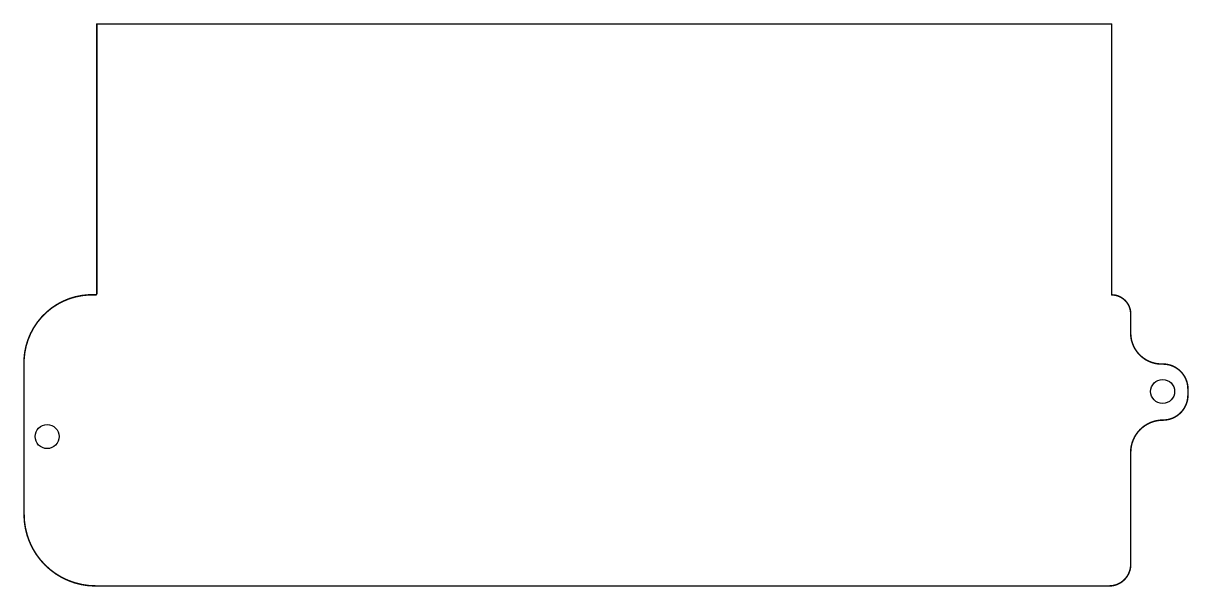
# Model space of a CAD drawing. Extents: x -9 to 146, y -75 to 0.
import ezdxf

# ---------------------------------------------------------------- set-up
doc = ezdxf.new("R2010")
doc.units = 0
doc.layers.add('20', color=53, linetype='CONTINUOUS')

msp = doc.modelspace()

# ---------------------------------------------------------------- linework, layer by layer
at = {"layer": '20', "const_width": 0.2}
for points in [[(0.9525, 0), (136.0488, 0)], [(0.9525, -35.8775), (0.9525, 0)], [(136.0488, 0), (136.0488, -36.0363)], [(138.5888, -38.5763), (138.5888, -41.275)], [(-8.7313, -44.6088), (-8.7313, -65.2463)], [(146.2088, -48.5775), (146.2088, -49.3713)], [(138.5888, -56.9913), (138.5888, -71.9138)], [(0.7938, -74.7713), (135.7313, -74.7713)]]:
    msp.add_lwpolyline(points, dxfattribs=at)
at = {"layer": '20'}
for points, const_width in [([(0.9525, 0.05, 1), (0.9525, -0.05)], 0.1), ([(1.0025, 0, 1), (0.9025, 0)], 0.1), ([(136.0988, 0, 1), (135.9988, 0)], 0.1), ([(136.0488, -0.05, 1), (136.0488, 0.05)], 0.1), ([(0.7938, -36.0363, 0.4142), (-8.7313, -44.6088)], 0.2), ([(0.7938, -36.0363, 0.4142), (0.9525, -35.8775)], 0.2), ([(0.7938, -35.9863, 1), (0.7938, -36.0862)], 0.1), ([(0.7911, -36.0862, 1), (0.7964, -35.9863)], 0.1), ([(1.0025, -35.8775, 1), (0.9025, -35.8775)], 0.1), ([(0.9025, -35.8775, 1), (1.0025, -35.8775)], 0.1), ([(138.5888, -38.5763, 0.4142), (136.0488, -36.0363)], 0.2), ([(136.0488, -35.9863, 1), (136.0488, -36.0862)], 0.1), ([(135.9988, -36.0363, 1), (136.0988, -36.0363)], 0.1), ([(138.6388, -38.5763, 1), (138.5387, -38.5763)], 0.1), ([(138.5387, -38.5763, 1), (138.6388, -38.5763)], 0.1), ([(138.5387, -41.275, 1), (138.6388, -41.275)], 0.1), ([(138.5888, -41.275, 0.4142), (142.875, -45.2438)], 0.2), ([(138.6387, -41.2731, 1), (138.5388, -41.2769)], 0.1), ([(-8.6813, -44.6088, 1), (-8.7813, -44.6088)], 0.1), ([(-8.7812, -44.6061, 1), (-8.6813, -44.6114)], 0.1), ([(146.2088, -48.5775, 0.4142), (142.875, -45.2438)], 0.2), ([(142.875, -45.1938, 1), (142.875, -45.2938)], 0.1), ([(142.8769, -45.2937, 1), (142.8731, -45.1938)], 0.1), ([(142.875, -52.705, 0.4142), (146.2088, -49.3713)], 0.2), ([(146.2588, -48.5775, 1), (146.1587, -48.5775)], 0.1), ([(146.1587, -48.5775, 1), (146.2588, -48.5775)], 0.1), ([(146.2588, -49.3713, 1), (146.1587, -49.3713)], 0.1), ([(146.1587, -49.3713, 1), (146.2588, -49.3713)], 0.1), ([(142.875, -52.705, 0.4142), (138.5888, -56.9913)], 0.2), ([(142.875, -52.655, 1), (142.875, -52.755)], 0.1), ([(142.875, -52.755, 1), (142.875, -52.655)], 0.1), ([(138.6388, -56.9913, 1), (138.5387, -56.9913)], 0.1), ([(138.5387, -56.9913, 1), (138.6388, -56.9913)], 0.1), ([(-8.7313, -65.2463, 0.4142), (0.7938, -74.7713)], 0.2), ([(-8.6813, -65.2463, 1), (-8.7813, -65.2463)], 0.1), ([(-8.7813, -65.2463, 1), (-8.6813, -65.2463)], 0.1), ([(135.7313, -74.7713, 0.4142), (138.5888, -71.9138)], 0.2), ([(138.6388, -71.9138, 1), (138.5387, -71.9138)], 0.1), ([(138.5387, -71.9138, 1), (138.6388, -71.9138)], 0.1), ([(0.7938, -74.7213, 1), (0.7938, -74.8213)], 0.1), ([(0.7938, -74.8213, 1), (0.7938, -74.7213)], 0.1), ([(135.7313, -74.7213, 1), (135.7313, -74.8213)], 0.1), ([(135.7313, -74.8213, 1), (135.7313, -74.7213)], 0.1)]:
    msp.add_lwpolyline(points, format="xyb", dxfattribs=dict(at, const_width=const_width))
for centre in [(142.8413, -48.8938), (-5.6588, -54.8938)]:
    msp.add_circle(centre, 1.6, dxfattribs=at)

doc.saveas('drawing.dxf')
